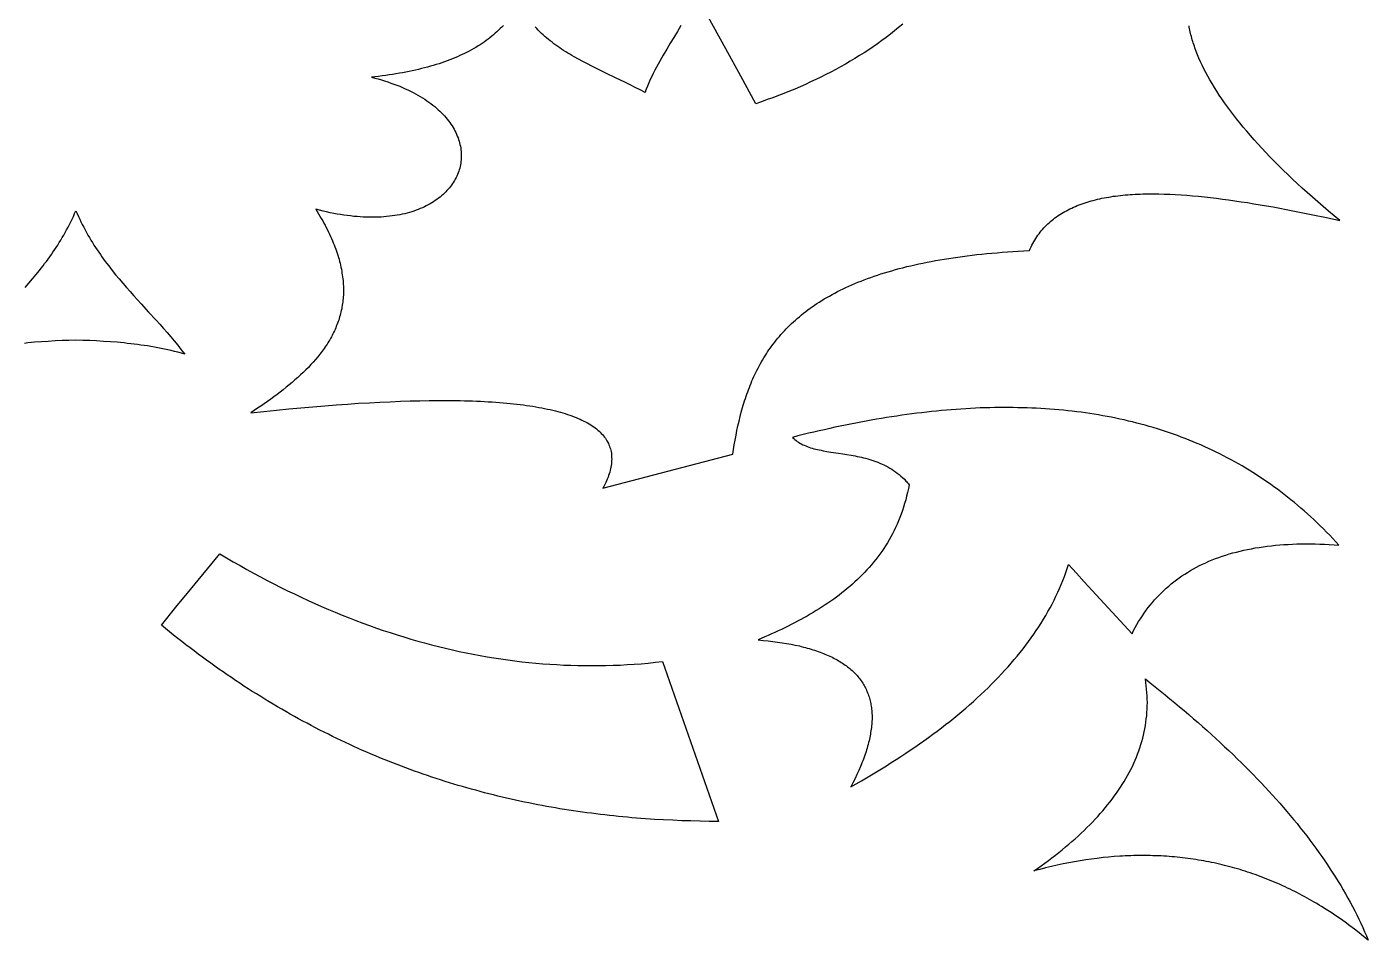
# Model space of a CAD drawing. Extents: x -4113 to -3113, y 1469 to 2469.
# Drawn here: x -3911.1 to -3781.3, y 2237.9 to 2326.2 of the extents above; entities that cross this region are included whole.
import ezdxf

# ---------------------------------------------------------------- set-up
doc = ezdxf.new("R2010")
doc.units = 0
doc.layers.add('PLAN_1', color=18, linetype='CONTINUOUS')

msp = doc.modelspace()

# ---------------------------------------------------------------- linework, layer by layer
at = {"layer": 'PLAN_1'}
for points in [[(-3826.34, 2326.48), (-3826.73, 2326.16), (-3827.13, 2325.84), (-3827.53, 2325.52), (-3827.94, 2325.21), (-3828.36, 2324.9), (-3828.78, 2324.6), (-3829.2, 2324.31), (-3829.63, 2324.02), (-3830.07, 2323.73), (-3830.52, 2323.45), (-3830.96, 2323.17), (-3831.42, 2322.9), (-3831.88, 2322.63), (-3832.35, 2322.37), (-3832.82, 2322.11), (-3833.29, 2321.86), (-3833.78, 2321.61), (-3834.27, 2321.37), (-3834.76, 2321.13), (-3835.26, 2320.9), (-3835.76, 2320.67), (-3836.27, 2320.44), (-3836.79, 2320.22), (-3837.31, 2320), (-3837.84, 2319.79), (-3838.37, 2319.59), (-3838.91, 2319.38), (-3839.45, 2319.19), (-3840, 2318.99), (-3840.55, 2318.8), (-3842, 2321.45), (-3843.46, 2324.1), (-3846.37, 2329.38)], [(-3864.99, 2326.37), (-3865.14, 2326.21), (-3865.29, 2326.06), (-3865.45, 2325.91), (-3865.61, 2325.75), (-3865.77, 2325.61), (-3865.94, 2325.46), (-3866.12, 2325.32), (-3866.29, 2325.17), (-3866.47, 2325.03), (-3866.66, 2324.9), (-3866.85, 2324.76), (-3867.04, 2324.63), (-3867.24, 2324.5), (-3867.44, 2324.38), (-3867.65, 2324.25), (-3867.86, 2324.13), (-3868.07, 2324.01), (-3868.29, 2323.89), (-3868.51, 2323.78), (-3868.74, 2323.66), (-3868.97, 2323.55), (-3869.2, 2323.45), (-3869.44, 2323.34), (-3869.68, 2323.24), (-3869.93, 2323.14), (-3870.18, 2323.04), (-3870.43, 2322.94), (-3870.69, 2322.85), (-3870.96, 2322.76), (-3871.22, 2322.67), (-3871.49, 2322.58), (-3871.77, 2322.5), (-3872.05, 2322.42), (-3872.33, 2322.34), (-3872.62, 2322.26), (-3872.91, 2322.19), (-3873.21, 2322.12), (-3873.5, 2322.05), (-3873.81, 2321.98), (-3874.12, 2321.91), (-3874.43, 2321.85), (-3874.74, 2321.79), (-3875.06, 2321.74), (-3875.39, 2321.68), (-3875.72, 2321.63), (-3876.05, 2321.58), (-3876.38, 2321.53), (-3876.72, 2321.49), (-3877.07, 2321.44), (-3877.42, 2321.4), (-3877.77, 2321.36), (-3877.44, 2321.28), (-3877.11, 2321.19), (-3876.79, 2321.1), (-3876.48, 2321), (-3876.17, 2320.91), (-3875.88, 2320.8), (-3875.58, 2320.7), (-3875.3, 2320.59), (-3875.02, 2320.48), (-3874.75, 2320.37), (-3874.48, 2320.25), (-3874.23, 2320.13), (-3873.97, 2320.01), (-3873.73, 2319.89), (-3873.49, 2319.76), (-3873.26, 2319.63), (-3873.03, 2319.5), (-3872.81, 2319.37), (-3872.6, 2319.23), (-3872.4, 2319.09), (-3872.2, 2318.95), (-3872, 2318.81), (-3871.82, 2318.67), (-3871.64, 2318.52), (-3871.46, 2318.37), (-3871.29, 2318.22), (-3871.13, 2318.07), (-3870.98, 2317.92), (-3870.83, 2317.77), (-3870.68, 2317.61), (-3870.55, 2317.45), (-3870.42, 2317.3), (-3870.29, 2317.14), (-3870.18, 2316.98), (-3870.06, 2316.82), (-3869.96, 2316.66), (-3869.86, 2316.49), (-3869.76, 2316.33), (-3869.68, 2316.17), (-3869.59, 2316), (-3869.52, 2315.84), (-3869.45, 2315.67), (-3869.38, 2315.51), (-3869.33, 2315.34), (-3869.27, 2315.18), (-3869.23, 2315.01), (-3869.19, 2314.85), (-3869.15, 2314.68), (-3869.12, 2314.52), (-3869.1, 2314.35), (-3869.08, 2314.19), (-3869.07, 2314.02), (-3869.07, 2313.86), (-3869.07, 2313.69), (-3869.07, 2313.53), (-3869.08, 2313.37), (-3869.1, 2313.21), (-3869.12, 2313.05), (-3869.15, 2312.89), (-3869.18, 2312.73), (-3869.22, 2312.57), (-3869.26, 2312.41), (-3869.31, 2312.26), (-3869.37, 2312.1), (-3869.43, 2311.95), (-3869.49, 2311.8), (-3869.57, 2311.65), (-3869.64, 2311.5), (-3869.72, 2311.36), (-3869.81, 2311.21), (-3869.9, 2311.07), (-3870, 2310.93), (-3870.11, 2310.79), (-3870.21, 2310.66), (-3870.33, 2310.52), (-3870.45, 2310.39), (-3870.57, 2310.26), (-3870.7, 2310.13), (-3870.83, 2310.01), (-3870.97, 2309.89), (-3871.11, 2309.77), (-3871.26, 2309.65), (-3871.42, 2309.54), (-3871.58, 2309.43), (-3871.74, 2309.32), (-3871.91, 2309.21), (-3872.08, 2309.11), (-3872.26, 2309.01), (-3872.45, 2308.92), (-3872.63, 2308.83), (-3872.83, 2308.74), (-3873.03, 2308.65), (-3873.23, 2308.57), (-3873.44, 2308.49), (-3873.65, 2308.42), (-3873.86, 2308.35), (-3874.09, 2308.28), (-3874.31, 2308.22), (-3874.54, 2308.16), (-3874.78, 2308.11), (-3875.02, 2308.06), (-3875.26, 2308.02), (-3875.51, 2307.97), (-3875.77, 2307.94), (-3876.02, 2307.91), (-3876.29, 2307.88), (-3876.55, 2307.86), (-3876.83, 2307.84), (-3877.1, 2307.82), (-3877.38, 2307.82), (-3877.67, 2307.81), (-3877.96, 2307.82), (-3878.25, 2307.82), (-3878.55, 2307.83), (-3878.85, 2307.85), (-3879.15, 2307.88), (-3879.46, 2307.9), (-3879.78, 2307.94), (-3880.1, 2307.98), (-3880.42, 2308.02), (-3880.75, 2308.07), (-3881.08, 2308.13), (-3881.41, 2308.19), (-3881.75, 2308.26), (-3882.1, 2308.34), (-3882.44, 2308.42), (-3882.79, 2308.51), (-3883.15, 2308.6), (-3883.01, 2308.37), (-3882.87, 2308.15), (-3882.74, 2307.92), (-3882.61, 2307.7), (-3882.48, 2307.48), (-3882.36, 2307.26), (-3882.24, 2307.04), (-3882.13, 2306.82), (-3882.02, 2306.61), (-3881.92, 2306.39), (-3881.82, 2306.18), (-3881.72, 2305.97), (-3881.63, 2305.76), (-3881.54, 2305.55), (-3881.45, 2305.34), (-3881.37, 2305.14), (-3881.29, 2304.94), (-3881.22, 2304.73), (-3881.15, 2304.53), (-3881.08, 2304.33), (-3881.01, 2304.14), (-3880.96, 2303.94), (-3880.9, 2303.75), (-3880.85, 2303.55), (-3880.8, 2303.36), (-3880.75, 2303.17), (-3880.71, 2302.98), (-3880.67, 2302.79), (-3880.64, 2302.6), (-3880.61, 2302.42), (-3880.58, 2302.24), (-3880.55, 2302.05), (-3880.53, 2301.87), (-3880.51, 2301.69), (-3880.5, 2301.51), (-3880.49, 2301.33), (-3880.48, 2301.16), (-3880.47, 2300.98), (-3880.47, 2300.81), (-3880.47, 2300.64), (-3880.47, 2300.46), (-3880.48, 2300.29), (-3880.49, 2300.12), (-3880.5, 2299.96), (-3880.52, 2299.79), (-3880.54, 2299.62), (-3880.56, 2299.46), (-3880.58, 2299.3), (-3880.61, 2299.13), (-3880.64, 2298.97), (-3880.68, 2298.81), (-3880.71, 2298.65), (-3880.75, 2298.5), (-3880.79, 2298.34), (-3880.84, 2298.18), (-3880.88, 2298.03), (-3880.93, 2297.87), (-3880.99, 2297.72), (-3881.04, 2297.57), (-3881.1, 2297.42), (-3881.16, 2297.27), (-3881.22, 2297.12), (-3881.28, 2296.97), (-3881.35, 2296.82), (-3881.42, 2296.68), (-3881.49, 2296.53), (-3881.57, 2296.39), (-3881.64, 2296.25), (-3881.72, 2296.1), (-3881.8, 2295.96), (-3881.89, 2295.82), (-3881.97, 2295.68), (-3882.06, 2295.54), (-3882.15, 2295.41), (-3882.24, 2295.27), (-3882.34, 2295.13), (-3882.43, 2295), (-3882.53, 2294.86), (-3882.63, 2294.73), (-3882.74, 2294.59), (-3882.95, 2294.33), (-3883.17, 2294.07), (-3883.39, 2293.81), (-3883.62, 2293.56), (-3883.86, 2293.3), (-3884.11, 2293.05), (-3884.36, 2292.81), (-3884.62, 2292.56), (-3884.89, 2292.32), (-3885.16, 2292.08), (-3885.44, 2291.84), (-3885.72, 2291.6), (-3886.01, 2291.37), (-3886.3, 2291.14), (-3886.59, 2290.91), (-3886.9, 2290.68), (-3887.2, 2290.45), (-3887.51, 2290.22), (-3887.82, 2290), (-3888.14, 2289.78), (-3888.46, 2289.56), (-3888.78, 2289.34), (-3889.11, 2289.12), (-3889.44, 2288.9), (-3888.19, 2289.03), (-3886.96, 2289.16), (-3885.76, 2289.28), (-3884.58, 2289.39), (-3883.42, 2289.49), (-3882.28, 2289.58), (-3881.17, 2289.67), (-3880.08, 2289.75), (-3879.01, 2289.82), (-3877.96, 2289.88), (-3876.94, 2289.93), (-3875.94, 2289.98), (-3874.96, 2290.02), (-3874.01, 2290.05), (-3873.08, 2290.07), (-3872.17, 2290.09), (-3871.28, 2290.1), (-3870.42, 2290.1), (-3870, 2290.09), (-3869.58, 2290.09), (-3869.17, 2290.08), (-3868.76, 2290.07), (-3868.36, 2290.06), (-3867.97, 2290.05), (-3867.58, 2290.03), (-3867.2, 2290.02), (-3866.82, 2290), (-3866.45, 2289.98), (-3866.08, 2289.95), (-3865.72, 2289.93), (-3865.37, 2289.9), (-3865.02, 2289.88), (-3864.67, 2289.84), (-3864.34, 2289.81), (-3864.01, 2289.78), (-3863.68, 2289.74), (-3863.36, 2289.7), (-3863.04, 2289.66), (-3862.74, 2289.62), (-3862.43, 2289.58), (-3862.13, 2289.53), (-3861.84, 2289.48), (-3861.56, 2289.43), (-3861.28, 2289.38), (-3861, 2289.33), (-3860.73, 2289.27), (-3860.47, 2289.21), (-3860.21, 2289.15), (-3859.96, 2289.09), (-3859.71, 2289.03), (-3859.47, 2288.96), (-3859.24, 2288.89), (-3859.01, 2288.82), (-3858.78, 2288.75), (-3858.56, 2288.68), (-3858.35, 2288.6), (-3858.15, 2288.52), (-3857.94, 2288.45), (-3857.75, 2288.36), (-3857.56, 2288.28), (-3857.38, 2288.2), (-3857.2, 2288.11), (-3857.03, 2288.02), (-3856.86, 2287.93), (-3856.7, 2287.83), (-3856.54, 2287.74), (-3856.39, 2287.64), (-3856.25, 2287.54), (-3856.11, 2287.44), (-3855.98, 2287.34), (-3855.85, 2287.23), (-3855.73, 2287.13), (-3855.62, 2287.02), (-3855.51, 2286.91), (-3855.4, 2286.79), (-3855.3, 2286.68), (-3855.21, 2286.56), (-3855.12, 2286.44), (-3855.04, 2286.32), (-3854.97, 2286.2), (-3854.9, 2286.08), (-3854.83, 2285.95), (-3854.77, 2285.82), (-3854.72, 2285.69), (-3854.68, 2285.56), (-3854.63, 2285.42), (-3854.6, 2285.29), (-3854.57, 2285.15), (-3854.54, 2285.01), (-3854.53, 2284.87), (-3854.51, 2284.72), (-3854.51, 2284.58), (-3854.5, 2284.43), (-3854.51, 2284.28), (-3854.52, 2284.13), (-3854.53, 2283.97), (-3854.56, 2283.82), (-3854.58, 2283.66), (-3854.62, 2283.5), (-3854.65, 2283.34), (-3854.7, 2283.17), (-3854.75, 2283.01), (-3854.8, 2282.84), (-3854.86, 2282.67), (-3854.93, 2282.5), (-3855, 2282.32), (-3855.08, 2282.15), (-3855.17, 2281.97), (-3855.26, 2281.79), (-3855.35, 2281.61), (-3849.06, 2283.25), (-3842.78, 2284.89), (-3842.71, 2285.36), (-3842.64, 2285.81), (-3842.56, 2286.27), (-3842.47, 2286.73), (-3842.38, 2287.18), (-3842.29, 2287.63), (-3842.18, 2288.08), (-3842.08, 2288.53), (-3841.96, 2288.97), (-3841.9, 2289.19), (-3841.84, 2289.41), (-3841.77, 2289.63), (-3841.71, 2289.85), (-3841.64, 2290.07), (-3841.57, 2290.28), (-3841.5, 2290.5), (-3841.42, 2290.71), (-3841.34, 2290.93), (-3841.27, 2291.14), (-3841.18, 2291.35), (-3841.1, 2291.56), (-3841.02, 2291.77), (-3840.93, 2291.98), (-3840.84, 2292.19), (-3840.74, 2292.4), (-3840.65, 2292.6), (-3840.55, 2292.81), (-3840.45, 2293.01), (-3840.34, 2293.21), (-3840.24, 2293.42), (-3840.13, 2293.62), (-3840.01, 2293.82), (-3839.9, 2294.01), (-3839.78, 2294.21), (-3839.66, 2294.41), (-3839.53, 2294.6), (-3839.41, 2294.79), (-3839.28, 2294.99), (-3839.14, 2295.18), (-3839.01, 2295.37), (-3838.87, 2295.55), (-3838.72, 2295.74), (-3838.58, 2295.93), (-3838.43, 2296.11), (-3838.27, 2296.29), (-3838.12, 2296.47), (-3837.96, 2296.65), (-3837.79, 2296.83), (-3837.62, 2297.01), (-3837.45, 2297.18), (-3837.28, 2297.36), (-3837.1, 2297.53), (-3836.91, 2297.7), (-3836.73, 2297.87), (-3836.54, 2298.04), (-3836.34, 2298.2), (-3836.14, 2298.37), (-3835.94, 2298.53), (-3835.73, 2298.69), (-3835.52, 2298.85), (-3835.31, 2299.01), (-3835.09, 2299.16), (-3834.87, 2299.32), (-3834.64, 2299.47), (-3834.41, 2299.62), (-3834.17, 2299.77), (-3833.93, 2299.92), (-3833.68, 2300.06), (-3833.43, 2300.2), (-3833.18, 2300.35), (-3832.92, 2300.49), (-3832.65, 2300.62), (-3832.38, 2300.76), (-3832.11, 2300.89), (-3831.83, 2301.02), (-3831.55, 2301.15), (-3831.26, 2301.28), (-3830.97, 2301.41), (-3830.67, 2301.53), (-3830.36, 2301.65), (-3830.06, 2301.77), (-3829.74, 2301.89), (-3829.42, 2302), (-3829.1, 2302.12), (-3828.77, 2302.23), (-3828.44, 2302.34), (-3828.09, 2302.44), (-3827.75, 2302.55), (-3827.4, 2302.65), (-3827.04, 2302.75), (-3826.68, 2302.85), (-3826.31, 2302.94), (-3825.94, 2303.04), (-3825.56, 2303.13), (-3825.17, 2303.22), (-3824.78, 2303.3), (-3824.39, 2303.39), (-3823.98, 2303.47), (-3823.57, 2303.55), (-3823.16, 2303.62), (-3822.74, 2303.7), (-3822.31, 2303.77), (-3821.88, 2303.84), (-3821.44, 2303.9), (-3821, 2303.97), (-3820.54, 2304.03), (-3820.09, 2304.09), (-3819.62, 2304.14), (-3819.15, 2304.2), (-3818.67, 2304.25), (-3818.19, 2304.3), (-3817.7, 2304.34), (-3817.2, 2304.39), (-3816.7, 2304.43), (-3816.19, 2304.46), (-3815.67, 2304.5), (-3815.15, 2304.53), (-3814.62, 2304.56), (-3814.08, 2304.59), (-3814, 2304.76), (-3813.92, 2304.94), (-3813.84, 2305.11), (-3813.75, 2305.28), (-3813.65, 2305.44), (-3813.56, 2305.61), (-3813.46, 2305.76), (-3813.36, 2305.92), (-3813.25, 2306.07), (-3813.14, 2306.22), (-3813.03, 2306.36), (-3812.92, 2306.51), (-3812.8, 2306.64), (-3812.68, 2306.78), (-3812.55, 2306.91), (-3812.43, 2307.04), (-3812.3, 2307.17), (-3812.16, 2307.29), (-3812.02, 2307.41), (-3811.88, 2307.53), (-3811.74, 2307.64), (-3811.6, 2307.76), (-3811.45, 2307.86), (-3811.3, 2307.97), (-3811.14, 2308.07), (-3810.98, 2308.17), (-3810.82, 2308.27), (-3810.66, 2308.36), (-3810.49, 2308.45), (-3810.33, 2308.54), (-3810.15, 2308.63), (-3809.98, 2308.71), (-3809.8, 2308.79), (-3809.62, 2308.87), (-3809.44, 2308.94), (-3809.26, 2309.02), (-3809.07, 2309.09), (-3808.88, 2309.15), (-3808.69, 2309.22), (-3808.49, 2309.28), (-3808.29, 2309.34), (-3808.09, 2309.4), (-3807.89, 2309.45), (-3807.68, 2309.5), (-3807.48, 2309.55), (-3807.27, 2309.6), (-3807.05, 2309.65), (-3806.84, 2309.69), (-3806.62, 2309.73), (-3806.4, 2309.77), (-3806.18, 2309.8), (-3805.96, 2309.84), (-3805.73, 2309.87), (-3805.5, 2309.9), (-3805.27, 2309.92), (-3805.04, 2309.95), (-3804.8, 2309.97), (-3804.56, 2309.99), (-3804.32, 2310.01), (-3804.08, 2310.02), (-3803.84, 2310.04), (-3803.59, 2310.05), (-3803.35, 2310.06), (-3803.1, 2310.07), (-3802.59, 2310.08), (-3802.08, 2310.08), (-3801.56, 2310.08), (-3801.03, 2310.06), (-3800.49, 2310.05), (-3799.95, 2310.02), (-3799.4, 2309.99), (-3798.85, 2309.95), (-3798.29, 2309.9), (-3797.72, 2309.85), (-3797.14, 2309.79), (-3796.56, 2309.73), (-3795.98, 2309.66), (-3795.39, 2309.58), (-3794.79, 2309.5), (-3794.19, 2309.42), (-3793.58, 2309.32), (-3792.97, 2309.23), (-3792.36, 2309.13), (-3791.73, 2309.03), (-3791.11, 2308.92), (-3790.48, 2308.81), (-3789.85, 2308.69), (-3789.21, 2308.57), (-3788.57, 2308.45), (-3787.93, 2308.32), (-3787.29, 2308.19), (-3786.64, 2308.06), (-3785.33, 2307.79), (-3784.02, 2307.51), (-3784.57, 2307.96), (-3785.12, 2308.41), (-3785.65, 2308.86), (-3786.17, 2309.31), (-3786.68, 2309.75), (-3787.18, 2310.2), (-3787.67, 2310.64), (-3788.15, 2311.08), (-3788.62, 2311.51), (-3789.07, 2311.95), (-3789.52, 2312.38), (-3789.95, 2312.81), (-3790.38, 2313.23), (-3790.79, 2313.65), (-3791.19, 2314.07), (-3791.58, 2314.49), (-3791.96, 2314.91), (-3792.33, 2315.32), (-3792.69, 2315.73), (-3793.04, 2316.13), (-3793.38, 2316.54), (-3793.7, 2316.94), (-3794.02, 2317.33), (-3794.33, 2317.73), (-3794.62, 2318.12), (-3794.91, 2318.5), (-3795.18, 2318.89), (-3795.44, 2319.27), (-3795.7, 2319.64), (-3795.94, 2320.02), (-3796.17, 2320.38), (-3796.4, 2320.75), (-3796.61, 2321.11), (-3796.81, 2321.47), (-3797, 2321.82), (-3797.18, 2322.17), (-3797.35, 2322.52), (-3797.52, 2322.86), (-3797.67, 2323.2), (-3797.81, 2323.53), (-3797.94, 2323.86), (-3798.06, 2324.19), (-3798.11, 2324.35), (-3798.17, 2324.51), (-3798.22, 2324.67), (-3798.27, 2324.83), (-3798.31, 2324.98), (-3798.36, 2325.14), (-3798.4, 2325.29), (-3798.44, 2325.45), (-3798.48, 2325.6), (-3798.51, 2325.75), (-3798.54, 2325.9), (-3798.57, 2326.05), (-3798.6, 2326.2), (-3798.62, 2326.34)], [(-3847.8, 2326.36), (-3847.97, 2326.07), (-3848.14, 2325.78), (-3848.48, 2325.21), (-3848.83, 2324.64), (-3849.17, 2324.06), (-3849.52, 2323.49), (-3849.69, 2323.2), (-3849.85, 2322.91), (-3850.02, 2322.62), (-3850.18, 2322.32), (-3850.33, 2322.03), (-3850.48, 2321.73), (-3850.63, 2321.43), (-3850.77, 2321.13), (-3850.91, 2320.82), (-3851.04, 2320.51), (-3851.16, 2320.2), (-3851.22, 2320.04), (-3851.28, 2319.88), (-3851.76, 2320.13), (-3852.23, 2320.37), (-3852.71, 2320.61), (-3853.18, 2320.84), (-3854.13, 2321.3), (-3855.06, 2321.74), (-3855.52, 2321.97), (-3855.97, 2322.19), (-3856.42, 2322.42), (-3856.86, 2322.64), (-3857.3, 2322.87), (-3857.73, 2323.1), (-3858.15, 2323.34), (-3858.35, 2323.46), (-3858.56, 2323.58), (-3858.76, 2323.7), (-3858.96, 2323.83), (-3859.16, 2323.95), (-3859.35, 2324.08), (-3859.54, 2324.21), (-3859.73, 2324.34), (-3859.92, 2324.47), (-3860.1, 2324.6), (-3860.28, 2324.74), (-3860.46, 2324.88), (-3860.63, 2325.02), (-3860.8, 2325.16), (-3860.97, 2325.31), (-3861.14, 2325.45), (-3861.3, 2325.6), (-3861.45, 2325.76), (-3861.61, 2325.91), (-3861.76, 2326.07), (-3861.9, 2326.23)], [(-3911.27, 2301.03), (-3910.92, 2301.44), (-3910.57, 2301.85), (-3910.23, 2302.26), (-3909.89, 2302.68), (-3909.72, 2302.89), (-3909.55, 2303.11), (-3909.39, 2303.33), (-3909.22, 2303.54), (-3909.06, 2303.76), (-3908.9, 2303.99), (-3908.74, 2304.21), (-3908.59, 2304.44), (-3908.43, 2304.67), (-3908.28, 2304.9), (-3908.13, 2305.13), (-3907.98, 2305.37), (-3907.83, 2305.61), (-3907.69, 2305.85), (-3907.54, 2306.1), (-3907.4, 2306.34), (-3907.27, 2306.59), (-3907.13, 2306.85), (-3907, 2307.11), (-3906.87, 2307.37), (-3906.74, 2307.63), (-3906.61, 2307.9), (-3906.49, 2308.17), (-3906.37, 2308.44), (-3906.25, 2308.17), (-3906.13, 2307.9), (-3906, 2307.63), (-3905.88, 2307.37), (-3905.75, 2307.11), (-3905.61, 2306.85), (-3905.48, 2306.59), (-3905.34, 2306.34), (-3905.2, 2306.1), (-3905.06, 2305.85), (-3904.91, 2305.61), (-3904.77, 2305.37), (-3904.62, 2305.13), (-3904.47, 2304.9), (-3904.31, 2304.67), (-3904.16, 2304.44), (-3904, 2304.21), (-3903.84, 2303.99), (-3903.68, 2303.76), (-3903.52, 2303.54), (-3903.36, 2303.33), (-3903.19, 2303.11), (-3903.03, 2302.89), (-3902.86, 2302.68), (-3902.52, 2302.26), (-3902.18, 2301.85), (-3901.83, 2301.44), (-3901.48, 2301.03), (-3901.12, 2300.63), (-3900.77, 2300.23), (-3900.41, 2299.84), (-3900.05, 2299.44), (-3899.33, 2298.65), (-3898.61, 2297.86), (-3898.25, 2297.47), (-3897.9, 2297.07), (-3897.54, 2296.66), (-3897.19, 2296.26), (-3896.85, 2295.85), (-3896.5, 2295.43), (-3896.17, 2295), (-3896, 2294.79), (-3895.83, 2294.57), (-3896.16, 2294.67), (-3896.49, 2294.76), (-3896.82, 2294.84), (-3897.14, 2294.92), (-3897.47, 2294.99), (-3897.8, 2295.07), (-3898.12, 2295.13), (-3898.45, 2295.2), (-3898.77, 2295.26), (-3899.1, 2295.31), (-3899.43, 2295.37), (-3899.75, 2295.42), (-3900.08, 2295.46), (-3900.4, 2295.51), (-3900.73, 2295.55), (-3901.06, 2295.59), (-3901.39, 2295.62), (-3901.71, 2295.66), (-3902.04, 2295.69), (-3902.37, 2295.72), (-3903.03, 2295.77), (-3903.69, 2295.81), (-3904.36, 2295.85), (-3905.02, 2295.89), (-3905.7, 2295.91), (-3906.37, 2295.94), (-3907.04, 2295.91), (-3907.71, 2295.89), (-3908.38, 2295.85), (-3909.05, 2295.81), (-3909.71, 2295.77), (-3910.37, 2295.72), (-3910.7, 2295.69), (-3911.03, 2295.66), (-3911.35, 2295.62)]]:
    msp.add_lwpolyline(points, dxfattribs=at)
for points in [[(-3837, 2286.53), (-3836.89, 2286.42), (-3836.78, 2286.32), (-3836.66, 2286.23), (-3836.54, 2286.14), (-3836.42, 2286.05), (-3836.29, 2285.97), (-3836.15, 2285.9), (-3836.01, 2285.82), (-3835.87, 2285.76), (-3835.72, 2285.7), (-3835.57, 2285.64), (-3835.41, 2285.58), (-3835.25, 2285.53), (-3835.09, 2285.48), (-3834.93, 2285.43), (-3834.76, 2285.39), (-3834.59, 2285.35), (-3834.41, 2285.31), (-3834.23, 2285.28), (-3834.05, 2285.24), (-3833.69, 2285.17), (-3833.31, 2285.11), (-3832.54, 2285), (-3832.14, 2284.94), (-3831.74, 2284.87), (-3831.34, 2284.81), (-3830.94, 2284.73), (-3830.74, 2284.69), (-3830.53, 2284.65), (-3830.33, 2284.6), (-3830.13, 2284.55), (-3829.93, 2284.5), (-3829.72, 2284.45), (-3829.52, 2284.39), (-3829.32, 2284.33), (-3829.13, 2284.26), (-3828.93, 2284.19), (-3828.73, 2284.12), (-3828.54, 2284.04), (-3828.34, 2283.95), (-3828.15, 2283.86), (-3827.96, 2283.77), (-3827.77, 2283.67), (-3827.58, 2283.56), (-3827.4, 2283.45), (-3827.22, 2283.33), (-3827.04, 2283.21), (-3826.86, 2283.07), (-3826.69, 2282.93), (-3826.52, 2282.79), (-3826.35, 2282.63), (-3826.18, 2282.47), (-3826.1, 2282.39), (-3826.02, 2282.3), (-3825.94, 2282.22), (-3825.87, 2282.13), (-3825.79, 2282.04), (-3825.71, 2281.94), (-3825.79, 2281.57), (-3825.87, 2281.2), (-3825.96, 2280.83), (-3826.05, 2280.48), (-3826.15, 2280.12), (-3826.26, 2279.78), (-3826.37, 2279.44), (-3826.49, 2279.1), (-3826.62, 2278.78), (-3826.75, 2278.45), (-3826.88, 2278.13), (-3827.03, 2277.82), (-3827.18, 2277.51), (-3827.33, 2277.21), (-3827.49, 2276.91), (-3827.65, 2276.62), (-3827.82, 2276.33), (-3828, 2276.05), (-3828.18, 2275.77), (-3828.37, 2275.5), (-3828.56, 2275.23), (-3828.75, 2274.96), (-3828.95, 2274.7), (-3829.16, 2274.45), (-3829.37, 2274.19), (-3829.58, 2273.95), (-3829.8, 2273.7), (-3830.03, 2273.46), (-3830.25, 2273.23), (-3830.49, 2273), (-3830.72, 2272.77), (-3830.96, 2272.55), (-3831.21, 2272.33), (-3831.45, 2272.11), (-3831.71, 2271.9), (-3831.96, 2271.69), (-3832.22, 2271.48), (-3832.49, 2271.28), (-3832.75, 2271.08), (-3833.02, 2270.89), (-3833.3, 2270.69), (-3833.57, 2270.5), (-3833.85, 2270.32), (-3834.14, 2270.13), (-3834.42, 2269.95), (-3834.71, 2269.77), (-3835, 2269.59), (-3835.3, 2269.42), (-3835.6, 2269.25), (-3835.9, 2269.08), (-3836.2, 2268.92), (-3836.51, 2268.75), (-3836.81, 2268.59), (-3837.12, 2268.43), (-3837.44, 2268.27), (-3837.75, 2268.12), (-3838.07, 2267.96), (-3838.38, 2267.81), (-3838.7, 2267.66), (-3839.03, 2267.51), (-3839.35, 2267.37), (-3839.68, 2267.22), (-3840.33, 2266.93), (-3839.84, 2266.89), (-3839.37, 2266.84), (-3838.9, 2266.79), (-3838.45, 2266.73), (-3838, 2266.66), (-3837.57, 2266.59), (-3837.15, 2266.52), (-3836.74, 2266.43), (-3836.34, 2266.35), (-3836.15, 2266.3), (-3835.95, 2266.25), (-3835.76, 2266.2), (-3835.58, 2266.15), (-3835.39, 2266.1), (-3835.21, 2266.05), (-3835.03, 2265.99), (-3834.86, 2265.94), (-3834.68, 2265.88), (-3834.51, 2265.82), (-3834.34, 2265.76), (-3834.18, 2265.7), (-3834.02, 2265.63), (-3833.86, 2265.57), (-3833.7, 2265.5), (-3833.54, 2265.44), (-3833.39, 2265.37), (-3833.24, 2265.3), (-3833.1, 2265.23), (-3832.96, 2265.15), (-3832.82, 2265.08), (-3832.68, 2265), (-3832.54, 2264.92), (-3832.41, 2264.84), (-3832.28, 2264.76), (-3832.16, 2264.68), (-3832.03, 2264.6), (-3831.91, 2264.51), (-3831.79, 2264.43), (-3831.68, 2264.34), (-3831.56, 2264.25), (-3831.45, 2264.16), (-3831.35, 2264.07), (-3831.24, 2263.98), (-3831.14, 2263.88), (-3831.04, 2263.79), (-3830.94, 2263.69), (-3830.85, 2263.59), (-3830.76, 2263.49), (-3830.67, 2263.39), (-3830.59, 2263.28), (-3830.5, 2263.18), (-3830.42, 2263.07), (-3830.35, 2262.97), (-3830.27, 2262.86), (-3830.2, 2262.75), (-3830.13, 2262.64), (-3830.07, 2262.52), (-3830, 2262.41), (-3829.94, 2262.29), (-3829.89, 2262.17), (-3829.83, 2262.06), (-3829.78, 2261.93), (-3829.73, 2261.81), (-3829.68, 2261.69), (-3829.64, 2261.57), (-3829.6, 2261.44), (-3829.56, 2261.31), (-3829.52, 2261.18), (-3829.49, 2261.05), (-3829.46, 2260.92), (-3829.43, 2260.79), (-3829.41, 2260.65), (-3829.39, 2260.52), (-3829.37, 2260.38), (-3829.35, 2260.24), (-3829.34, 2260.1), (-3829.33, 2259.96), (-3829.32, 2259.82), (-3829.31, 2259.67), (-3829.31, 2259.53), (-3829.31, 2259.38), (-3829.31, 2259.23), (-3829.32, 2259.08), (-3829.33, 2258.93), (-3829.34, 2258.78), (-3829.35, 2258.62), (-3829.37, 2258.47), (-3829.39, 2258.31), (-3829.41, 2258.15), (-3829.44, 2257.99), (-3829.46, 2257.83), (-3829.49, 2257.66), (-3829.53, 2257.5), (-3829.56, 2257.33), (-3829.6, 2257.17), (-3829.64, 2257), (-3829.69, 2256.83), (-3829.73, 2256.66), (-3829.78, 2256.48), (-3829.84, 2256.31), (-3829.89, 2256.13), (-3829.95, 2255.96), (-3830.01, 2255.78), (-3830.07, 2255.6), (-3830.14, 2255.42), (-3830.21, 2255.23), (-3830.28, 2255.05), (-3830.35, 2254.86), (-3830.43, 2254.68), (-3830.59, 2254.3), (-3830.77, 2253.91), (-3830.95, 2253.52), (-3831.15, 2253.13), (-3831.35, 2252.73), (-3830.85, 2253.01), (-3830.34, 2253.3), (-3829.85, 2253.59), (-3829.36, 2253.89), (-3828.87, 2254.18), (-3828.39, 2254.47), (-3827.91, 2254.77), (-3827.44, 2255.07), (-3826.97, 2255.37), (-3826.51, 2255.67), (-3826.05, 2255.97), (-3825.6, 2256.27), (-3825.15, 2256.58), (-3824.71, 2256.88), (-3824.28, 2257.19), (-3823.85, 2257.5), (-3823.42, 2257.81), (-3823.01, 2258.12), (-3822.59, 2258.43), (-3822.19, 2258.75), (-3821.78, 2259.06), (-3821.39, 2259.38), (-3821, 2259.7), (-3820.61, 2260.02), (-3820.23, 2260.34), (-3819.86, 2260.67), (-3819.49, 2260.99), (-3819.13, 2261.32), (-3818.77, 2261.65), (-3818.42, 2261.98), (-3818.08, 2262.31), (-3817.74, 2262.65), (-3817.41, 2262.98), (-3817.08, 2263.32), (-3816.76, 2263.66), (-3816.45, 2264), (-3816.14, 2264.34), (-3815.84, 2264.68), (-3815.54, 2265.03), (-3815.25, 2265.37), (-3814.97, 2265.72), (-3814.69, 2266.07), (-3814.42, 2266.42), (-3814.16, 2266.78), (-3813.9, 2267.13), (-3813.65, 2267.49), (-3813.41, 2267.85), (-3813.17, 2268.21), (-3812.94, 2268.57), (-3812.71, 2268.94), (-3812.5, 2269.3), (-3812.29, 2269.67), (-3812.08, 2270.04), (-3811.88, 2270.41), (-3811.69, 2270.79), (-3811.51, 2271.16), (-3811.33, 2271.54), (-3811.16, 2271.92), (-3811, 2272.3), (-3810.84, 2272.68), (-3810.69, 2273.07), (-3810.55, 2273.45), (-3810.42, 2273.84), (-3810.29, 2274.23), (-3809.53, 2273.39), (-3808.76, 2272.56), (-3807.23, 2270.88), (-3805.69, 2269.21), (-3804.14, 2267.54), (-3803.99, 2267.84), (-3803.83, 2268.14), (-3803.67, 2268.43), (-3803.5, 2268.71), (-3803.32, 2268.99), (-3803.14, 2269.27), (-3802.96, 2269.54), (-3802.77, 2269.8), (-3802.57, 2270.06), (-3802.37, 2270.31), (-3802.17, 2270.56), (-3801.96, 2270.8), (-3801.74, 2271.04), (-3801.52, 2271.27), (-3801.3, 2271.5), (-3801.07, 2271.72), (-3800.83, 2271.94), (-3800.59, 2272.15), (-3800.34, 2272.35), (-3800.09, 2272.55), (-3799.84, 2272.75), (-3799.58, 2272.94), (-3799.31, 2273.12), (-3799.04, 2273.3), (-3798.77, 2273.47), (-3798.49, 2273.64), (-3798.2, 2273.81), (-3797.91, 2273.96), (-3797.62, 2274.12), (-3797.32, 2274.26), (-3797.01, 2274.4), (-3796.7, 2274.54), (-3796.38, 2274.67), (-3796.06, 2274.8), (-3795.74, 2274.92), (-3795.41, 2275.03), (-3795.07, 2275.14), (-3794.73, 2275.25), (-3794.39, 2275.35), (-3794.04, 2275.44), (-3793.68, 2275.53), (-3793.32, 2275.61), (-3792.95, 2275.69), (-3792.58, 2275.76), (-3792.21, 2275.83), (-3791.83, 2275.89), (-3791.44, 2275.95), (-3791.05, 2276), (-3790.65, 2276.05), (-3790.25, 2276.09), (-3789.85, 2276.13), (-3789.44, 2276.16), (-3789.02, 2276.18), (-3788.6, 2276.2), (-3788.18, 2276.22), (-3787.75, 2276.23), (-3787.31, 2276.23), (-3786.87, 2276.23), (-3786.42, 2276.22), (-3785.97, 2276.21), (-3785.52, 2276.19), (-3785.06, 2276.17), (-3784.59, 2276.14), (-3784.12, 2276.11), (-3784.42, 2276.43), (-3784.71, 2276.75), (-3785.01, 2277.06), (-3785.31, 2277.37), (-3785.62, 2277.68), (-3785.92, 2277.98), (-3786.23, 2278.27), (-3786.54, 2278.57), (-3786.85, 2278.85), (-3787.16, 2279.14), (-3787.48, 2279.42), (-3787.79, 2279.69), (-3788.11, 2279.97), (-3788.43, 2280.23), (-3788.76, 2280.5), (-3789.08, 2280.76), (-3789.41, 2281.01), (-3789.74, 2281.26), (-3790.07, 2281.51), (-3790.4, 2281.75), (-3790.74, 2281.99), (-3791.08, 2282.23), (-3791.42, 2282.46), (-3791.76, 2282.69), (-3792.1, 2282.91), (-3792.44, 2283.13), (-3792.79, 2283.35), (-3793.14, 2283.56), (-3793.49, 2283.76), (-3793.84, 2283.97), (-3794.2, 2284.17), (-3794.56, 2284.36), (-3794.92, 2284.55), (-3795.28, 2284.74), (-3795.64, 2284.93), (-3796, 2285.11), (-3796.37, 2285.28), (-3796.74, 2285.46), (-3797.11, 2285.62), (-3797.48, 2285.79), (-3797.85, 2285.95), (-3798.23, 2286.11), (-3798.61, 2286.26), (-3798.99, 2286.41), (-3799.37, 2286.56), (-3799.75, 2286.7), (-3800.14, 2286.84), (-3800.52, 2286.97), (-3800.91, 2287.1), (-3801.3, 2287.23), (-3801.69, 2287.35), (-3802.09, 2287.47), (-3802.49, 2287.59), (-3802.88, 2287.7), (-3803.28, 2287.81), (-3803.68, 2287.91), (-3804.09, 2288.02), (-3804.49, 2288.11), (-3804.9, 2288.21), (-3805.31, 2288.3), (-3805.72, 2288.39), (-3806.13, 2288.47), (-3806.55, 2288.55), (-3806.96, 2288.62), (-3807.38, 2288.7), (-3807.8, 2288.77), (-3808.22, 2288.83), (-3808.64, 2288.89), (-3809.07, 2288.95), (-3809.49, 2289.01), (-3809.92, 2289.06), (-3810.35, 2289.11), (-3810.78, 2289.15), (-3811.21, 2289.19), (-3811.65, 2289.23), (-3812.09, 2289.26), (-3812.52, 2289.29), (-3812.96, 2289.32), (-3813.41, 2289.34), (-3813.85, 2289.36), (-3814.29, 2289.38), (-3814.74, 2289.39), (-3815.19, 2289.4), (-3815.64, 2289.41), (-3816.09, 2289.42), (-3816.54, 2289.42), (-3817, 2289.41), (-3817.45, 2289.41), (-3817.91, 2289.4), (-3818.37, 2289.38), (-3818.83, 2289.37), (-3819.3, 2289.35), (-3819.76, 2289.32), (-3820.23, 2289.3), (-3820.7, 2289.27), (-3821.16, 2289.23), (-3821.64, 2289.2), (-3822.11, 2289.16), (-3822.58, 2289.12), (-3823.06, 2289.07), (-3823.54, 2289.02), (-3824.01, 2288.97), (-3824.5, 2288.91), (-3824.98, 2288.86), (-3825.46, 2288.79), (-3825.95, 2288.73), (-3826.43, 2288.66), (-3826.92, 2288.59), (-3827.41, 2288.52), (-3827.9, 2288.44), (-3828.39, 2288.36), (-3828.89, 2288.28), (-3829.38, 2288.19), (-3829.88, 2288.1), (-3830.38, 2288.01), (-3830.88, 2287.91), (-3831.38, 2287.81), (-3831.89, 2287.71), (-3832.39, 2287.61), (-3832.9, 2287.5), (-3833.4, 2287.39), (-3833.91, 2287.27), (-3834.42, 2287.16), (-3834.94, 2287.04), (-3835.45, 2286.92), (-3835.96, 2286.79), (-3836.48, 2286.66)], [(-3849.59, 2264.84), (-3848.23, 2260.98), (-3846.88, 2257.11), (-3845.53, 2253.25), (-3844.18, 2249.39), (-3845.06, 2249.39), (-3845.95, 2249.41), (-3846.83, 2249.43), (-3847.71, 2249.45), (-3848.6, 2249.49), (-3849.48, 2249.53), (-3850.35, 2249.58), (-3850.79, 2249.61), (-3851.23, 2249.64), (-3851.67, 2249.67), (-3852.11, 2249.71), (-3852.55, 2249.74), (-3852.98, 2249.78), (-3853.42, 2249.82), (-3853.86, 2249.87), (-3854.3, 2249.91), (-3854.73, 2249.96), (-3855.17, 2250.01), (-3855.6, 2250.06), (-3856.04, 2250.11), (-3856.47, 2250.17), (-3856.91, 2250.22), (-3857.34, 2250.28), (-3857.78, 2250.34), (-3858.21, 2250.41), (-3858.64, 2250.47), (-3859.08, 2250.54), (-3859.51, 2250.61), (-3859.94, 2250.69), (-3860.37, 2250.76), (-3860.81, 2250.84), (-3861.24, 2250.92), (-3861.67, 2251), (-3862.1, 2251.08), (-3862.53, 2251.17), (-3862.96, 2251.26), (-3863.39, 2251.35), (-3863.82, 2251.44), (-3864.25, 2251.54), (-3864.68, 2251.64), (-3865.1, 2251.74), (-3865.53, 2251.84), (-3865.96, 2251.94), (-3866.39, 2252.05), (-3866.81, 2252.16), (-3867.24, 2252.27), (-3867.67, 2252.39), (-3868.09, 2252.5), (-3868.52, 2252.62), (-3868.94, 2252.75), (-3869.37, 2252.87), (-3869.79, 2253), (-3870.22, 2253.13), (-3870.64, 2253.26), (-3871.06, 2253.39), (-3871.48, 2253.53), (-3871.91, 2253.67), (-3872.33, 2253.81), (-3872.75, 2253.96), (-3873.17, 2254.1), (-3873.59, 2254.25), (-3874.01, 2254.41), (-3874.43, 2254.56), (-3874.85, 2254.72), (-3875.27, 2254.88), (-3875.69, 2255.04), (-3876.11, 2255.21), (-3876.53, 2255.37), (-3876.95, 2255.54), (-3877.36, 2255.72), (-3877.78, 2255.89), (-3878.2, 2256.07), (-3878.61, 2256.25), (-3879.03, 2256.44), (-3879.45, 2256.63), (-3879.86, 2256.82), (-3880.28, 2257.01), (-3880.69, 2257.2), (-3881.1, 2257.4), (-3881.52, 2257.6), (-3881.93, 2257.81), (-3882.34, 2258.01), (-3882.75, 2258.22), (-3883.17, 2258.43), (-3883.58, 2258.65), (-3883.99, 2258.87), (-3884.4, 2259.09), (-3884.81, 2259.31), (-3885.22, 2259.54), (-3885.63, 2259.77), (-3886.04, 2260), (-3886.44, 2260.23), (-3886.85, 2260.47), (-3887.26, 2260.71), (-3887.67, 2260.96), (-3888.07, 2261.2), (-3888.48, 2261.45), (-3888.89, 2261.71), (-3889.29, 2261.96), (-3889.7, 2262.22), (-3890.1, 2262.48), (-3890.5, 2262.75), (-3890.91, 2263.02), (-3891.31, 2263.29), (-3891.71, 2263.56), (-3892.12, 2263.84), (-3892.52, 2264.12), (-3892.92, 2264.4), (-3893.32, 2264.69), (-3893.72, 2264.98), (-3894.12, 2265.27), (-3894.52, 2265.57), (-3894.92, 2265.87), (-3895.32, 2266.17), (-3895.71, 2266.47), (-3896.11, 2266.78), (-3896.51, 2267.09), (-3896.91, 2267.41), (-3897.3, 2267.73), (-3897.7, 2268.05), (-3898.09, 2268.37), (-3896.68, 2270.1), (-3895.27, 2271.82), (-3892.45, 2275.27), (-3891.8, 2274.88), (-3891.14, 2274.5), (-3890.48, 2274.12), (-3889.83, 2273.76), (-3889.17, 2273.4), (-3888.51, 2273.04), (-3887.86, 2272.7), (-3887.2, 2272.36), (-3886.54, 2272.02), (-3885.88, 2271.7), (-3885.22, 2271.38), (-3884.56, 2271.07), (-3883.9, 2270.76), (-3883.24, 2270.46), (-3882.58, 2270.17), (-3881.92, 2269.88), (-3881.26, 2269.61), (-3880.59, 2269.34), (-3879.93, 2269.07), (-3879.27, 2268.82), (-3878.6, 2268.57), (-3877.94, 2268.32), (-3877.27, 2268.09), (-3876.61, 2267.86), (-3875.94, 2267.64), (-3875.28, 2267.43), (-3874.61, 2267.22), (-3873.94, 2267.02), (-3873.27, 2266.83), (-3872.61, 2266.64), (-3871.94, 2266.47), (-3871.27, 2266.3), (-3870.6, 2266.13), (-3869.93, 2265.98), (-3869.26, 2265.83), (-3868.59, 2265.69), (-3867.92, 2265.56), (-3867.24, 2265.43), (-3866.57, 2265.31), (-3865.9, 2265.2), (-3865.22, 2265.1), (-3864.55, 2265), (-3863.87, 2264.92), (-3863.2, 2264.83), (-3862.52, 2264.76), (-3861.85, 2264.7), (-3861.17, 2264.64), (-3860.49, 2264.59), (-3859.82, 2264.55), (-3859.14, 2264.51), (-3858.46, 2264.48), (-3857.78, 2264.46), (-3857.1, 2264.45), (-3856.42, 2264.45), (-3855.74, 2264.45), (-3855.06, 2264.46), (-3854.37, 2264.48), (-3853.69, 2264.51), (-3853.01, 2264.55), (-3852.33, 2264.59), (-3851.64, 2264.64), (-3850.96, 2264.7), (-3850.27, 2264.77)], [(-3802.85, 2263.17), (-3802.37, 2262.78), (-3801.89, 2262.4), (-3801.41, 2262.02), (-3800.94, 2261.63), (-3800.47, 2261.25), (-3800, 2260.86), (-3799.54, 2260.48), (-3799.09, 2260.1), (-3798.63, 2259.71), (-3798.19, 2259.32), (-3797.74, 2258.94), (-3797.31, 2258.55), (-3796.87, 2258.17), (-3796.44, 2257.78), (-3796.02, 2257.39), (-3795.6, 2257), (-3795.18, 2256.61), (-3794.77, 2256.23), (-3794.36, 2255.84), (-3793.96, 2255.45), (-3793.56, 2255.06), (-3793.17, 2254.67), (-3792.78, 2254.28), (-3792.4, 2253.89), (-3792.02, 2253.5), (-3791.64, 2253.1), (-3791.27, 2252.71), (-3790.91, 2252.32), (-3790.55, 2251.93), (-3790.2, 2251.53), (-3789.85, 2251.14), (-3789.5, 2250.75), (-3789.16, 2250.35), (-3788.83, 2249.96), (-3788.5, 2249.56), (-3788.17, 2249.17), (-3787.86, 2248.77), (-3787.54, 2248.37), (-3787.23, 2247.98), (-3786.93, 2247.58), (-3786.63, 2247.18), (-3786.34, 2246.78), (-3786.05, 2246.38), (-3785.77, 2245.98), (-3785.49, 2245.58), (-3785.22, 2245.18), (-3784.95, 2244.78), (-3784.69, 2244.38), (-3784.44, 2243.98), (-3784.19, 2243.58), (-3783.94, 2243.18), (-3783.7, 2242.77), (-3783.47, 2242.37), (-3783.24, 2241.97), (-3783.02, 2241.56), (-3782.8, 2241.16), (-3782.59, 2240.75), (-3782.39, 2240.34), (-3782.19, 2239.94), (-3782, 2239.53), (-3781.81, 2239.12), (-3781.63, 2238.72), (-3781.45, 2238.31), (-3781.28, 2237.9), (-3781.73, 2238.26), (-3782.17, 2238.61), (-3782.62, 2238.96), (-3783.07, 2239.3), (-3783.52, 2239.63), (-3783.97, 2239.95), (-3784.42, 2240.26), (-3784.88, 2240.56), (-3785.34, 2240.86), (-3785.8, 2241.15), (-3786.03, 2241.29), (-3786.26, 2241.43), (-3786.5, 2241.56), (-3786.73, 2241.7), (-3786.96, 2241.83), (-3787.19, 2241.96), (-3787.43, 2242.09), (-3787.66, 2242.22), (-3787.9, 2242.34), (-3788.13, 2242.47), (-3788.37, 2242.59), (-3788.61, 2242.7), (-3788.84, 2242.82), (-3789.08, 2242.94), (-3789.32, 2243.05), (-3789.56, 2243.16), (-3789.8, 2243.27), (-3790.04, 2243.37), (-3790.28, 2243.48), (-3790.52, 2243.58), (-3790.76, 2243.68), (-3791, 2243.78), (-3791.24, 2243.87), (-3791.48, 2243.97), (-3791.73, 2244.06), (-3791.97, 2244.15), (-3792.22, 2244.24), (-3792.46, 2244.32), (-3792.7, 2244.41), (-3792.95, 2244.49), (-3793.2, 2244.57), (-3793.44, 2244.65), (-3793.69, 2244.72), (-3793.94, 2244.79), (-3794.19, 2244.87), (-3794.43, 2244.94), (-3794.68, 2245), (-3794.93, 2245.07), (-3795.18, 2245.13), (-3795.43, 2245.19), (-3795.68, 2245.25), (-3795.94, 2245.31), (-3796.19, 2245.37), (-3796.44, 2245.42), (-3796.69, 2245.47), (-3796.95, 2245.52), (-3797.2, 2245.57), (-3797.46, 2245.61), (-3797.71, 2245.65), (-3797.97, 2245.69), (-3798.22, 2245.73), (-3798.48, 2245.77), (-3798.74, 2245.81), (-3798.99, 2245.84), (-3799.25, 2245.87), (-3799.51, 2245.9), (-3799.77, 2245.92), (-3800.03, 2245.95), (-3800.29, 2245.97), (-3800.55, 2245.99), (-3800.81, 2246.01), (-3801.07, 2246.03), (-3801.33, 2246.04), (-3801.6, 2246.05), (-3801.86, 2246.07), (-3802.12, 2246.07), (-3802.39, 2246.08), (-3802.65, 2246.08), (-3802.92, 2246.09), (-3803.18, 2246.09), (-3803.45, 2246.09), (-3803.72, 2246.08), (-3803.98, 2246.08), (-3804.25, 2246.07), (-3804.52, 2246.06), (-3804.79, 2246.05), (-3805.06, 2246.03), (-3805.33, 2246.02), (-3805.87, 2245.98), (-3806.41, 2245.93), (-3806.95, 2245.88), (-3807.5, 2245.81), (-3808.05, 2245.74), (-3808.6, 2245.67), (-3809.15, 2245.58), (-3809.7, 2245.48), (-3810.26, 2245.38), (-3810.82, 2245.27), (-3811.38, 2245.15), (-3811.94, 2245.02), (-3812.51, 2244.89), (-3813.07, 2244.74), (-3813.64, 2244.59), (-3813.28, 2244.84), (-3812.92, 2245.1), (-3812.57, 2245.36), (-3812.23, 2245.61), (-3811.89, 2245.87), (-3811.55, 2246.13), (-3811.22, 2246.39), (-3810.9, 2246.65), (-3810.58, 2246.91), (-3810.27, 2247.18), (-3809.96, 2247.44), (-3809.66, 2247.71), (-3809.36, 2247.97), (-3809.08, 2248.24), (-3808.79, 2248.51), (-3808.51, 2248.78), (-3808.24, 2249.05), (-3807.98, 2249.32), (-3807.72, 2249.6), (-3807.46, 2249.87), (-3807.22, 2250.15), (-3806.97, 2250.42), (-3806.74, 2250.7), (-3806.51, 2250.98), (-3806.29, 2251.26), (-3806.07, 2251.54), (-3805.86, 2251.82), (-3805.65, 2252.11), (-3805.46, 2252.39), (-3805.27, 2252.68), (-3805.08, 2252.96), (-3804.9, 2253.25), (-3804.73, 2253.54), (-3804.57, 2253.83), (-3804.41, 2254.12), (-3804.25, 2254.42), (-3804.11, 2254.71), (-3803.97, 2255.01), (-3803.84, 2255.31), (-3803.71, 2255.6), (-3803.6, 2255.9), (-3803.48, 2256.2), (-3803.38, 2256.51), (-3803.28, 2256.81), (-3803.19, 2257.12), (-3803.11, 2257.42), (-3803.03, 2257.73), (-3802.96, 2258.04), (-3802.9, 2258.35), (-3802.85, 2258.66), (-3802.8, 2258.97), (-3802.76, 2259.29), (-3802.72, 2259.6), (-3802.7, 2259.92), (-3802.68, 2260.24), (-3802.67, 2260.56), (-3802.66, 2260.88), (-3802.67, 2261.2), (-3802.68, 2261.52), (-3802.7, 2261.85), (-3802.73, 2262.18), (-3802.76, 2262.5), (-3802.8, 2262.83)]]:
    msp.add_lwpolyline(points, close=True, dxfattribs=at)

doc.saveas('drawing.dxf')
